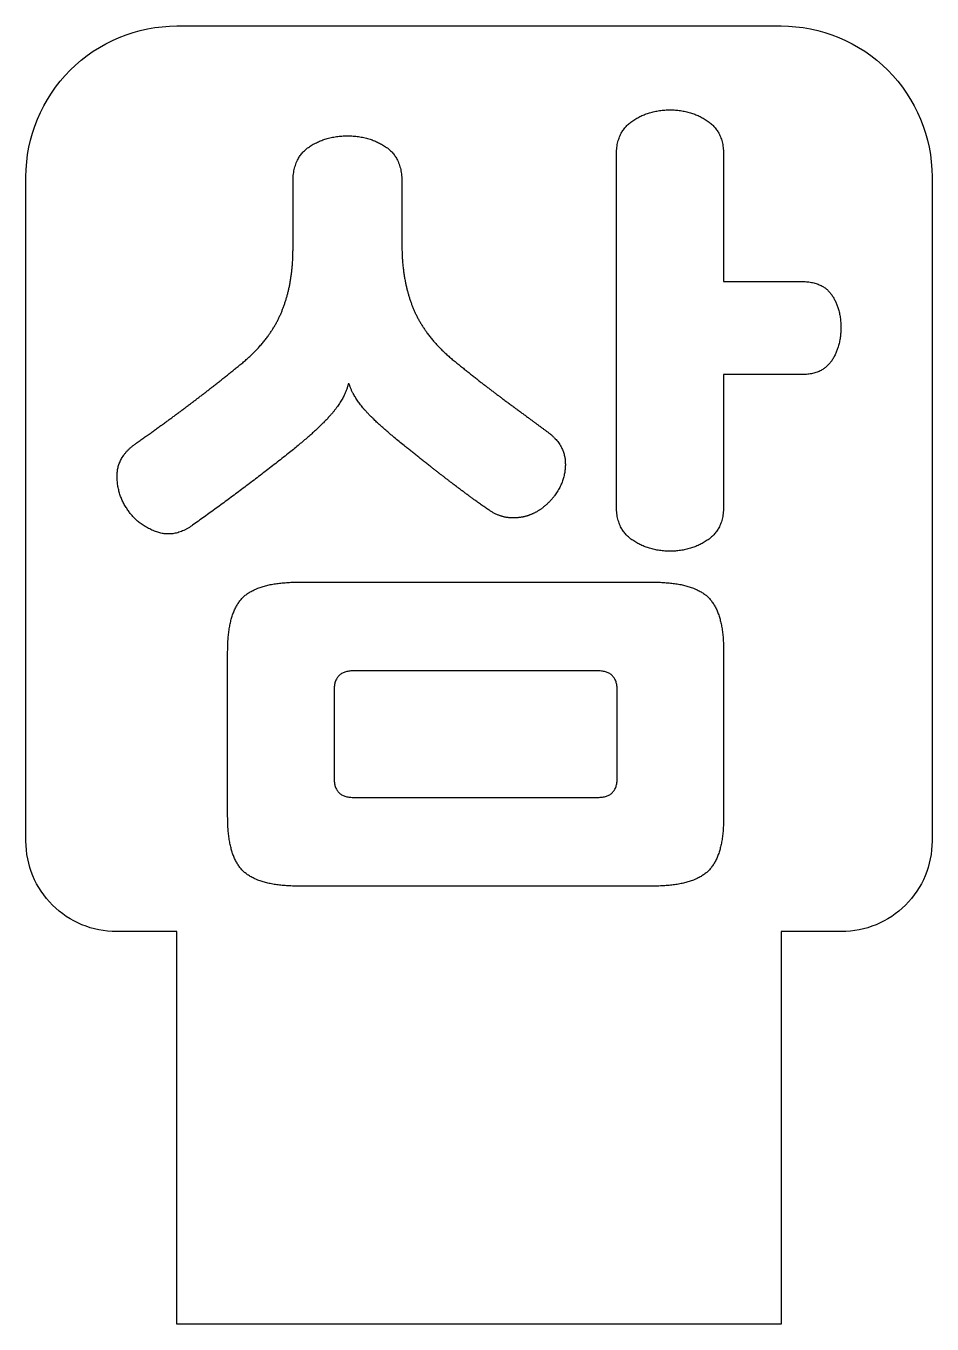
# Model space of a CAD drawing. Header units: millimetres. Extents: x 430 to 460, y 93 to 136.
import ezdxf

# ---------------------------------------------------------------- set-up
doc = ezdxf.new("R2010")
doc.units = ezdxf.units.MM
doc.layers.get('0').update_dxf_attribs({"linetype": 'CONTINUOUS'})

msp = doc.modelspace()

# ---------------------------------------------------------------- linework, layer by layer
for p, q in [((449.549, 120.099), (449.549, 131.722)), ((453.1, 131.722), (453.1, 127.533)), ((438.842, 128.615), (438.842, 130.834)), ((442.448, 130.834), (442.448, 128.726)), ((453.1, 127.533), (455.707, 127.533)), ((455.707, 124.454), (453.1, 124.454)), ((453.1, 124.454), (453.1, 120.099)), ((440.7, 124.149), (440.673, 124.149)), ((439.036, 117.575), (450.742, 117.575)), ((436.678, 109.808), (436.678, 115.273)), ((453.1, 115.273), (453.1, 109.808)), ((448.939, 114.635), (440.839, 114.635)), ((440.201, 113.997), (440.201, 111.084)), ((449.577, 111.084), (449.577, 113.997)), ((440.839, 110.446), (448.939, 110.446)), ((450.742, 107.506), (439.036, 107.506))]:
    msp.add_line(p, q)
msp.add_lwpolyline([(430, 109), (430, 131, -0.414214), (435, 136), (455, 136, -0.414214), (460, 131), (460, 109, -0.414214), (457, 106), (455, 106), (455, 93), (435, 93), (435, 106), (433, 106, -0.414214)], format="xyb", close=True)
for points in [[(450.09, 132.859), (450.631, 133.22), (451.325, 133.22)], [(451.325, 133.22), (452.018, 133.22), (452.559, 132.859)], [(449.549, 131.722), (449.549, 132.499), (450.09, 132.859)], [(452.559, 132.859), (453.1, 132.499), (453.1, 131.722)], [(439.383, 131.999), (439.924, 132.36), (440.645, 132.36)], [(440.645, 132.36), (441.366, 132.36), (441.907, 131.999)], [(438.842, 130.834), (438.842, 131.639), (439.383, 131.999)], [(441.907, 131.999), (442.448, 131.639), (442.448, 130.834)], [(438.467, 126.535), (438.842, 127.45), (438.842, 128.615)], [(442.448, 128.726), (442.448, 127.561), (442.822, 126.646)], [(455.707, 127.533), (456.373, 127.533), (456.678, 127.089)], [(456.678, 127.089), (456.983, 126.646), (456.983, 126.008)], [(437.205, 124.87), (438.093, 125.619), (438.467, 126.535)], [(442.822, 126.646), (443.197, 125.73), (444.085, 124.981)], [(456.983, 126.008), (456.983, 125.37), (456.678, 124.912)], [(435.444, 123.483), (436.29, 124.121), (437.205, 124.87)], [(444.085, 124.981), (445, 124.232), (445.804, 123.636)], [(456.678, 124.912), (456.373, 124.454), (455.707, 124.454)], [(440.673, 124.149), (440.562, 123.678), (440.146, 123.178)], [(441.186, 123.317), (440.811, 123.761), (440.7, 124.149)], [(433.655, 122.18), (434.598, 122.845), (435.444, 123.483)], [(445.804, 123.636), (446.609, 123.04), (447.247, 122.568)], [(440.146, 123.178), (439.73, 122.679), (438.731, 121.874)], [(442.559, 122.069), (441.56, 122.873), (441.186, 123.317)], [(447.247, 122.568), (447.829, 122.152), (447.857, 121.555)], [(433.017, 121.098), (433.017, 121.736), (433.655, 122.18)], [(438.731, 121.874), (437.122, 120.598), (435.513, 119.461)], [(444.098, 120.862), (443.391, 121.403), (442.559, 122.069)], [(447.857, 121.555), (447.885, 120.959), (447.497, 120.432)], [(433.377, 119.96), (433.017, 120.46), (433.017, 121.098)], [(445.333, 119.96), (444.806, 120.321), (444.098, 120.862)], [(447.497, 120.432), (447.33, 120.21), (447.094, 120.03)], [(447.094, 120.03), (446.859, 119.85), (446.581, 119.766)], [(450.09, 118.962), (449.549, 119.322), (449.549, 120.099)], [(453.1, 120.099), (453.1, 119.322), (452.559, 118.962)], [(434.293, 119.253), (433.682, 119.489), (433.377, 119.96)], [(445.985, 119.711), (445.666, 119.739), (445.333, 119.96)], [(446.581, 119.766), (446.304, 119.683), (445.985, 119.711)], [(435.513, 119.461), (434.903, 119.017), (434.293, 119.253)], [(451.325, 118.601), (450.631, 118.601), (450.09, 118.962)], [(452.559, 118.962), (452.018, 118.601), (451.325, 118.601)], [(437.191, 117.076), (437.705, 117.575), (439.036, 117.575)], [(450.742, 117.575), (452.074, 117.575), (452.587, 117.076)], [(436.678, 115.273), (436.678, 116.576), (437.191, 117.076)], [(452.587, 117.076), (453.1, 116.576), (453.1, 115.273)], [(440.839, 114.635), (440.201, 114.635), (440.201, 113.997)], [(449.577, 113.997), (449.577, 114.635), (448.939, 114.635)], [(440.201, 111.084), (440.201, 110.446), (440.839, 110.446)], [(448.939, 110.446), (449.577, 110.446), (449.577, 111.084)], [(437.191, 108.005), (436.678, 108.504), (436.678, 109.808)], [(453.1, 109.808), (453.1, 108.504), (452.587, 108.005)], [(439.036, 107.506), (437.705, 107.506), (437.191, 108.005)], [(452.587, 108.005), (452.074, 107.506), (450.742, 107.506)]]:
    msp.add_open_spline(points, degree=2)

doc.saveas('drawing.dxf')
